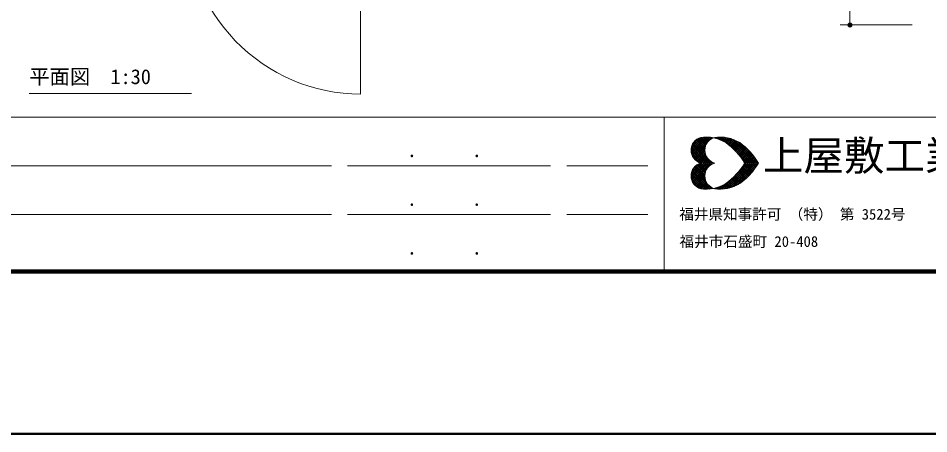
# Model space of a CAD drawing. Units: millimetres at full size, sheet at 1:30; details may follow other scales. Extents: x 0 to 12600, y 0 to 8910.
# Drawn here: x 2081 to 5447, y 0 to 1535 of the extents above; entities that cross this region are included whole.
import ezdxf
from ezdxf.enums import TextEntityAlignment as Align

# ---------------------------------------------------------------- set-up
doc = ezdxf.new("R2010")
doc.units = ezdxf.units.MM
doc.header["$LTSCALE"] = 30
for name, color, linetype, lineweight in [('D-STR', 1, 'Continuous', 13), ('D-STR-DIM', 7, 'Continuous', 13), ('D-STR-TXT', 7, 'Continuous', 13), ('D-TTL', 7, 'Continuous', 13)]:
    doc.layers.add(name, color=color, linetype=linetype, lineweight=lineweight)
doc.styles.add('ＭＳ ゴシック', font='')
doc.styles.get('ＭＳ ゴシック').set_extended_font_data('MS Gothic')

# ---------------------------------------------------------------- blocks, each defined once
blk = doc.blocks.new('filled_dot')
at = {"color": 0, "linetype": 'Continuous', "lineweight": -2, "const_width": 1.25}
blk.add_lwpolyline([(-0.625, 0, 1), (0.625, 0, 1)], format="xyb", close=True, dxfattribs=at)

msp = doc.modelspace()

# ---------------------------------------------------------------- linework, layer by layer
at = {"layer": 'D-STR'}
msp.add_line((3346.71, 1898.41), (3346.71, 1254.98), dxfattribs=at)
msp.add_arc((3346.71, 1898.41), 643.43, 177.90916, 270, dxfattribs=at)
at = {"layer": 'D-STR-DIM'}
for p, q in [((5155.61, 1510.08), (5155.61, 3340.08)), ((5385.11, 1510.08), (5119.61, 1510.08))]:
    msp.add_line(p, q, dxfattribs=at)
at = {"layer": 'D-STR-TXT'}
msp.add_line((2121.92, 1256.61), (2721.92, 1256.61), dxfattribs=at)
at = {"layer": 'D-TTL'}
for p, q in [((4568.09, 1047.51), (4616.22, 1095.63)), ((4568.72, 1040.64), (4623.72, 1095.63)), ((4568.72, 1055.01), (4608.72, 1095.01)), ((4569.97, 1035.01), (4630.59, 1095.63)), ((4571.22, 1029.39), (4636.84, 1095.01)), ((4571.84, 1065.01), (4598.72, 1092.51)), ((4573.72, 1025.01), (4643.72, 1094.38)), ((4579.97, 1078.76), (4619.97, 1038.76)), ((4583.09, 1082.51), (4619.34, 1046.26)), ((4586.84, 1085.63), (4619.34, 1053.14)), ((4591.22, 1088.13), (4620.59, 1058.76)), ((4595.59, 1091.26), (4622.47, 1064.39)), ((4600.59, 1093.13), (4624.34, 1069.39)), ((4606.22, 1095.01), (4626.84, 1073.76)), ((4612.47, 1095.63), (4629.97, 1077.51)), ((4619.34, 1095.63), (4633.09, 1081.88)), ((4626.22, 1095.63), (4636.84, 1085.01)), ((4633.72, 1095.63), (4641.22, 1088.13)), ((4641.22, 1095.01), (4645.59, 1090.63)), ((4647.46, 1091.26), (4649.34, 1093.76)), ((4649.96, 1093.13), (4650.59, 1093.13)), ((4654.96, 1092.51), (4658.09, 1095.01)), ((4655.59, 1095.01), (4658.71, 1091.26)), ((4660.59, 1090.63), (4665.59, 1095.63)), ((4662.46, 1095.01), (4669.34, 1088.13)), ((4666.21, 1089.38), (4673.09, 1095.63)), ((4669.34, 1095.01), (4679.96, 1084.38)), ((4671.84, 1087.51), (4679.96, 1095.63)), ((4676.21, 1095.63), (4694.34, 1076.88)), ((4676.84, 1085.63), (4686.84, 1095.63)), ((4681.84, 1083.13), (4693.09, 1094.38)), ((4683.09, 1095.01), (4778.71, 1000.01)), ((4686.21, 1080.63), (4698.71, 1093.76)), ((4690.59, 1095.01), (4785.59, 1000.01)), ((4691.21, 1078.76), (4704.96, 1092.51)), ((4695.59, 1075.64), (4710.59, 1091.26)), ((4698.71, 1093.76), (4792.46, 1000.01)), ((4699.34, 1073.14), (4716.21, 1089.38)), ((4703.71, 1070.01), (4721.84, 1088.13)), ((4707.46, 1092.51), (4799.96, 1000.01)), ((4707.46, 1066.89), (4726.84, 1085.63)), ((4711.84, 1063.76), (4731.84, 1083.76)), ((4715.59, 1060.64), (4736.21, 1081.88)), ((4717.46, 1089.38), (4806.84, 1000.01)), ((4719.34, 1057.51), (4741.21, 1079.38)), ((4728.09, 1085.63), (4813.71, 1000.01)), ((4741.84, 1078.76), (4810.59, 1010.64)), ((4568.09, 1048.14), (4616.22, 1000.01)), ((4568.72, 1054.39), (4623.72, 1000.01)), ((4569.97, 1060.01), (4630.59, 1000.01)), ((4571.84, 1065.64), (4637.47, 1000.01)), ((4574.34, 1070.01), (4644.34, 1000.01)), ((4576.22, 1075.01), (4623.09, 1028.76)), ((4576.22, 1020.01), (4624.34, 1068.14)), ((4579.34, 1016.26), (4620.59, 1057.51)), ((4582.47, 1012.51), (4619.34, 1049.39)), ((4722.46, 1053.76), (4745.59, 1076.88)), ((4726.21, 1050.64), (4749.96, 1073.76)), ((4729.96, 1046.89), (4753.71, 1071.26)), ((4733.09, 1043.14), (4758.09, 1068.14)), ((4736.84, 1039.39), (4761.84, 1064.39)), ((4739.96, 1035.64), (4765.59, 1061.26)), ((4743.09, 1031.89), (4769.34, 1058.14)), ((4746.21, 1028.14), (4773.09, 1055.01)), ((4749.34, 1024.39), (4776.84, 1051.26)), ((4752.46, 1020.01), (4780.59, 1047.51)), ((4755.59, 1016.26), (4783.71, 1044.39)), ((4770.59, 1057.51), (4787.46, 1040.01)), ((4568.72, 1040.01), (4609.34, 1000.01)), ((4571.22, 1031.26), (4600.59, 1001.26)), ((4586.22, 1009.39), (4619.34, 1042.51)), ((4590.59, 1006.26), (4621.22, 1036.89)), ((4594.97, 1003.76), (4622.47, 1031.26)), ((4599.97, 1001.26), (4624.34, 1026.26)), ((4604.97, 1000.01), (4626.84, 1021.26)), ((4612.47, 1000.01), (4629.97, 1017.51)), ((4619.34, 1000.01), (4633.09, 1013.76)), ((4626.22, 1000.01), (4636.22, 1010.01)), ((4755.59, 1015.64), (4771.21, 1000.01)), ((4758.09, 1011.89), (4786.84, 1040.64)), ((4761.21, 1007.51), (4790.59, 1036.89)), ((4763.71, 1003.14), (4793.71, 1033.14)), ((4767.46, 1000.01), (4796.84, 1029.39)), ((4774.34, 1000.01), (4799.96, 1025.01)), ((4781.84, 1000.01), (4803.09, 1021.26)), ((4788.71, 1000.01), (4806.21, 1016.89)), ((4795.59, 1000.01), (4808.71, 1013.14)), ((3238.84, 990), (690, 990)), ((4048.84, 990), (3298.84, 990)), ((4108.84, 990), (4408.84, 990)), ((4568.09, 951.26), (4616.22, 999.39)), ((4568.72, 945.01), (4623.72, 999.39)), ((4568.72, 959.39), (4609.34, 999.39)), ((4569.97, 939.39), (4630.59, 999.39)), ((4571.22, 968.14), (4600.59, 998.14)), ((4571.84, 933.76), (4637.47, 999.39)), ((4574.34, 929.39), (4644.34, 999.39)), ((4576.22, 979.39), (4624.34, 931.26)), ((4579.34, 983.14), (4620.59, 941.89)), ((4582.47, 986.89), (4619.34, 950.01)), ((4586.22, 990.01), (4619.34, 956.89)), ((4590.59, 993.14), (4621.22, 962.51)), ((4594.97, 995.64), (4622.47, 968.14)), ((4599.97, 998.14), (4624.34, 973.14)), ((4604.97, 999.39), (4626.84, 978.14)), ((4612.47, 999.39), (4629.97, 981.89)), ((4619.34, 999.39), (4633.09, 985.64)), ((4626.22, 999.39), (4636.22, 989.39)), ((4633.09, 1000.01), (4640.59, 1006.89)), ((4633.09, 999.39), (4640.59, 992.51)), ((4640.59, 1000.01), (4644.97, 1004.39)), ((4640.59, 999.39), (4644.97, 995.01)), ((4647.46, 1000.01), (4649.96, 1001.89)), ((4647.46, 999.39), (4649.96, 997.51)), ((4649.34, 1001.89), (4651.84, 1000.01)), ((4649.34, 997.51), (4651.84, 999.39)), ((4654.34, 1000.01), (4654.96, 1000.01)), ((4654.34, 999.39), (4654.96, 999.39)), ((4683.09, 904.39), (4778.71, 999.39)), ((4690.59, 904.39), (4785.59, 999.39)), ((4698.71, 905.64), (4792.46, 999.39)), ((4707.46, 906.89), (4799.96, 999.39)), ((4717.46, 910.01), (4806.84, 999.39)), ((4728.09, 913.76), (4813.71, 999.39)), ((4741.84, 920.64), (4810.59, 988.76)), ((4752.46, 979.39), (4780.59, 951.89)), ((4755.59, 983.76), (4771.21, 999.39)), ((4755.59, 983.14), (4783.71, 955.01)), ((4758.09, 987.51), (4786.84, 958.76)), ((4761.21, 991.89), (4790.59, 962.51)), ((4763.71, 996.26), (4793.71, 966.26)), ((4767.46, 999.39), (4796.84, 970.01)), ((4774.34, 999.39), (4799.96, 974.39)), ((4781.84, 999.39), (4803.09, 978.14)), ((4788.71, 999.39), (4806.21, 982.51)), ((4795.59, 999.39), (4808.71, 986.26)), ((4802.46, 1000.01), (4811.84, 1008.76)), ((4802.46, 999.39), (4811.84, 990.64)), ((4809.96, 1000.01), (4814.34, 1004.39)), ((4809.96, 999.39), (4814.34, 995.01)), ((4816.84, 1000.01), (4817.46, 1000.01)), ((4816.84, 999.39), (4817.46, 999.39)), ((4568.09, 951.89), (4616.22, 903.76)), ((4568.72, 958.76), (4623.72, 903.76)), ((4568.72, 944.39), (4608.72, 904.39)), ((4569.97, 964.39), (4630.59, 903.76)), ((4571.22, 970.01), (4636.84, 904.39)), ((4573.72, 974.39), (4643.72, 905.01)), ((4576.22, 924.39), (4623.09, 970.64)), ((4579.97, 920.64), (4619.97, 960.64)), ((4583.09, 916.89), (4619.34, 953.14)), ((4586.84, 913.76), (4619.34, 946.26)), ((4722.46, 945.64), (4745.59, 922.51)), ((4726.21, 948.76), (4749.96, 925.64)), ((4729.96, 952.51), (4753.71, 928.14)), ((4733.09, 956.26), (4758.09, 931.26)), ((4736.84, 960.01), (4761.84, 935.01)), ((4739.96, 963.76), (4765.59, 938.14)), ((4743.09, 967.51), (4769.34, 941.26)), ((4746.21, 971.26), (4773.09, 944.39)), ((4749.34, 975.01), (4776.84, 948.14)), ((4770.59, 941.89), (4787.46, 959.39)), ((4571.84, 934.39), (4598.72, 906.89)), ((4591.22, 911.26), (4620.59, 940.64)), ((4595.59, 908.14), (4622.47, 935.01)), ((4600.59, 906.26), (4624.34, 930.01)), ((4606.22, 904.39), (4626.84, 925.64)), ((4612.47, 903.76), (4629.97, 921.89)), ((4619.34, 903.76), (4633.09, 917.51)), ((4626.22, 903.76), (4636.84, 914.39)), ((4633.72, 903.76), (4641.22, 911.26)), ((4662.46, 904.39), (4669.34, 911.26)), ((4666.21, 910.01), (4673.09, 903.76)), ((4669.34, 904.39), (4679.96, 915.01)), ((4671.84, 911.89), (4679.96, 903.76)), ((4676.21, 903.76), (4694.34, 922.51)), ((4676.84, 913.76), (4686.84, 903.76)), ((4681.84, 916.26), (4693.09, 905.01)), ((4686.21, 918.76), (4698.71, 905.64)), ((4691.21, 920.64), (4704.96, 906.89)), ((4695.59, 923.76), (4710.59, 908.14)), ((4699.34, 926.26), (4716.21, 910.01)), ((4703.71, 929.39), (4721.84, 911.26)), ((4707.46, 932.51), (4726.84, 913.76)), ((4711.84, 935.64), (4731.84, 915.64)), ((4715.59, 938.76), (4736.21, 917.51)), ((4719.34, 941.89), (4741.21, 920.01)), ((4641.22, 904.39), (4645.59, 908.76)), ((4647.46, 908.14), (4649.34, 905.64)), ((4649.96, 906.26), (4650.59, 906.26)), ((4654.96, 906.89), (4658.09, 904.39)), ((4655.59, 904.39), (4658.71, 908.14)), ((4660.59, 908.76), (4665.59, 903.76)), ((3238.84, 810), (690, 810)), ((4048.84, 810), (3298.84, 810)), ((4108.84, 810), (4408.84, 810))]:
    msp.add_line(p, q, dxfattribs=at)
at = {"layer": 'D-TTL', "color": 2, "lineweight": 140}
msp.add_line((600, 600), (12000, 600), dxfattribs=at)
at = {"layer": 'D-TTL', "color": 2, "lineweight": 50}
msp.add_lwpolyline([(0, 0), (12600, 0), (12600, 8910), (0, 8910)], close=True, dxfattribs=at)
at = {"layer": 'D-TTL', "color": 2}
msp.add_lwpolyline([(600, 600), (12000, 600), (12000, 1170), (600, 1170)], close=True, dxfattribs=at)
at = {"layer": 'D-TTL'}
msp.add_lwpolyline([(4468.84, 1170), (6868.84, 1170), (6868.84, 600), (4468.84, 600)], close=True, dxfattribs=at)
for centre, radius, start, end in [((4617.33, 1047.38), 49.18, 105.2024, 254.7976), ((4623.56, 955.17), 140.97, 58.71735, 97.79751), ((4668.68, 1047.38), 49.18, 105.2024, 254.7976), ((4674.91, 955.17), 140.97, 58.71735, 97.79751), ((4550.99, 872.1), 250.36, 30.69974, 54.3922), ((4602.34, 872.1), 250.36, 30.69974, 54.3922), ((4617.33, 952.46), 49.18, 105.2024, 254.7976), ((4668.68, 952.46), 49.18, 105.2024, 254.7976), ((4550.99, 1127.73), 250.36, 305.6078, 329.30026), ((4602.34, 1127.73), 250.36, 305.6078, 329.30026), ((4623.56, 1044.67), 140.97, 262.20249, 301.28265), ((4674.91, 1044.67), 140.97, 262.20249, 301.28265)]:
    msp.add_arc(centre, radius, start, end, dxfattribs=at)

# ---------------------------------------------------------------- block references
at = {"layer": 'D-STR-DIM', "xscale": 7.5, "yscale": 7.5, "rotation": 90}
msp.add_blockref('filled_dot', (5155.61, 1510.08), dxfattribs=at)

# ---------------------------------------------------------------- texts
at = {"layer": 'D-STR-TXT', "style": 'ＭＳ ゴシック'}
msp.add_text('平面図\u30001:30', height=54.99, dxfattribs=at).set_placement((2121.92, 1346.61), align=Align.TOP_LEFT)
at = {"layer": 'D-TTL', "style": 'ＭＳ ゴシック'}
for s, height, p in [('上屋敷工業株式会社', 110, (4833.4, 939.57)), ('.', 54.99, (3517.49, 1005.6)), ('.', 54.99, (3757.49, 1005.6)), ('.', 54.99, (3517.49, 825.6)), ('.', 54.99, (3757.49, 825.6)), ('福井県知事許可 （特） 第 3522号', 39.59, (4524.44, 779.31)), ('福井市石盛町 20-408', 39.59, (4525.54, 678.56)), ('.', 54.99, (3517.49, 645.6)), ('.', 54.99, (3757.49, 645.6))]:
    msp.add_text(s, height=height, dxfattribs=at).set_placement(p, align=Align.BOTTOM_LEFT)

doc.saveas('drawing.dxf')
